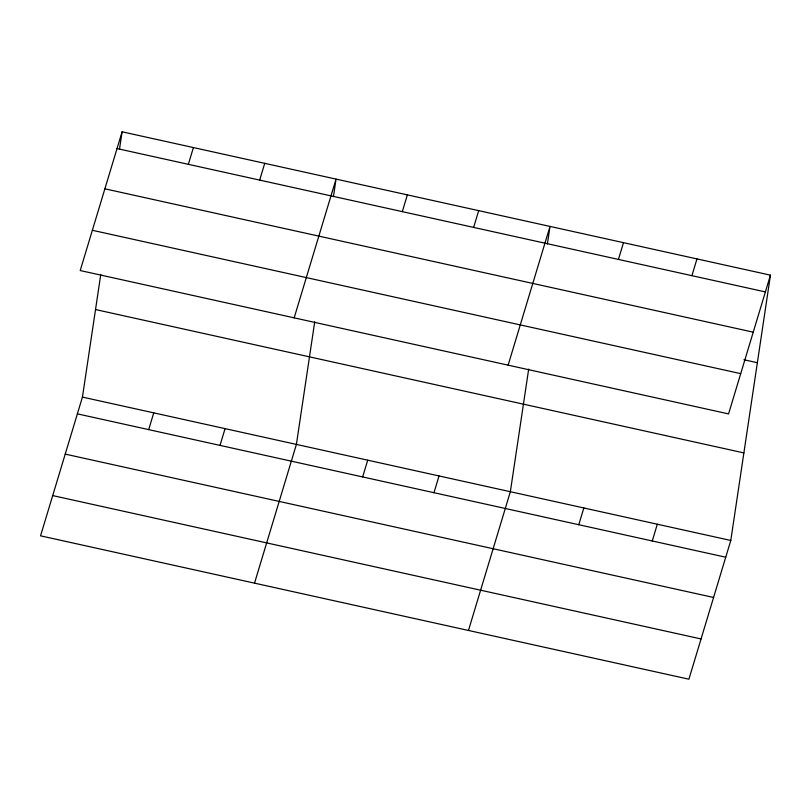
<?xml version="1.0" encoding="UTF-8"?>
<svg xmlns="http://www.w3.org/2000/svg" width="811" height="811" viewBox="0 0 811 811"><rect width="100%" height="100%" fill="white"/><g stroke="black" fill="none" stroke-linecap="round" stroke-linejoin="round"><path stroke-width="1.22" d="M770.45 275.162L728.562 413.904L80.208 270.539L122.096 131.798L770.45 275.162L730.792 540.461L688.904 679.202L40.55 535.838L82.438 397.096L100.767 274.463M119.481 149.305L122.096 131.798M314.729 321.774L296.4 444.408L254.512 583.15M333.433 196.617L336.048 179.109L294.16 317.851M528.681 369.086L510.352 491.719L468.464 630.461M547.395 243.929L550.01 226.421L508.122 365.163M188.355 164.319L193.413 147.561M148.697 429.617L153.755 412.86M259.672 180.093L264.731 163.335M220.014 445.391L225.073 428.634M402.307 211.63L407.365 194.873M362.659 476.929L367.718 460.172M473.634 227.404L478.693 210.647M433.976 492.703L439.035 475.945M618.428 259.429L623.487 242.671M578.78 524.727L583.839 507.97M691.915 275.669L696.973 258.912M652.257 540.967L657.315 524.21M117.037 148.555L765.391 291.919M104.883 188.811L753.237 332.175M743.89 359.739L757.362 362.71M92.353 230.283L740.717 373.648M95.526 309.549L743.88 452.913M82.438 397.096L730.792 540.461M77.38 413.853L725.733 557.218M65.225 454.109L713.579 597.474M52.705 495.582L701.059 638.946"/></g></svg>
